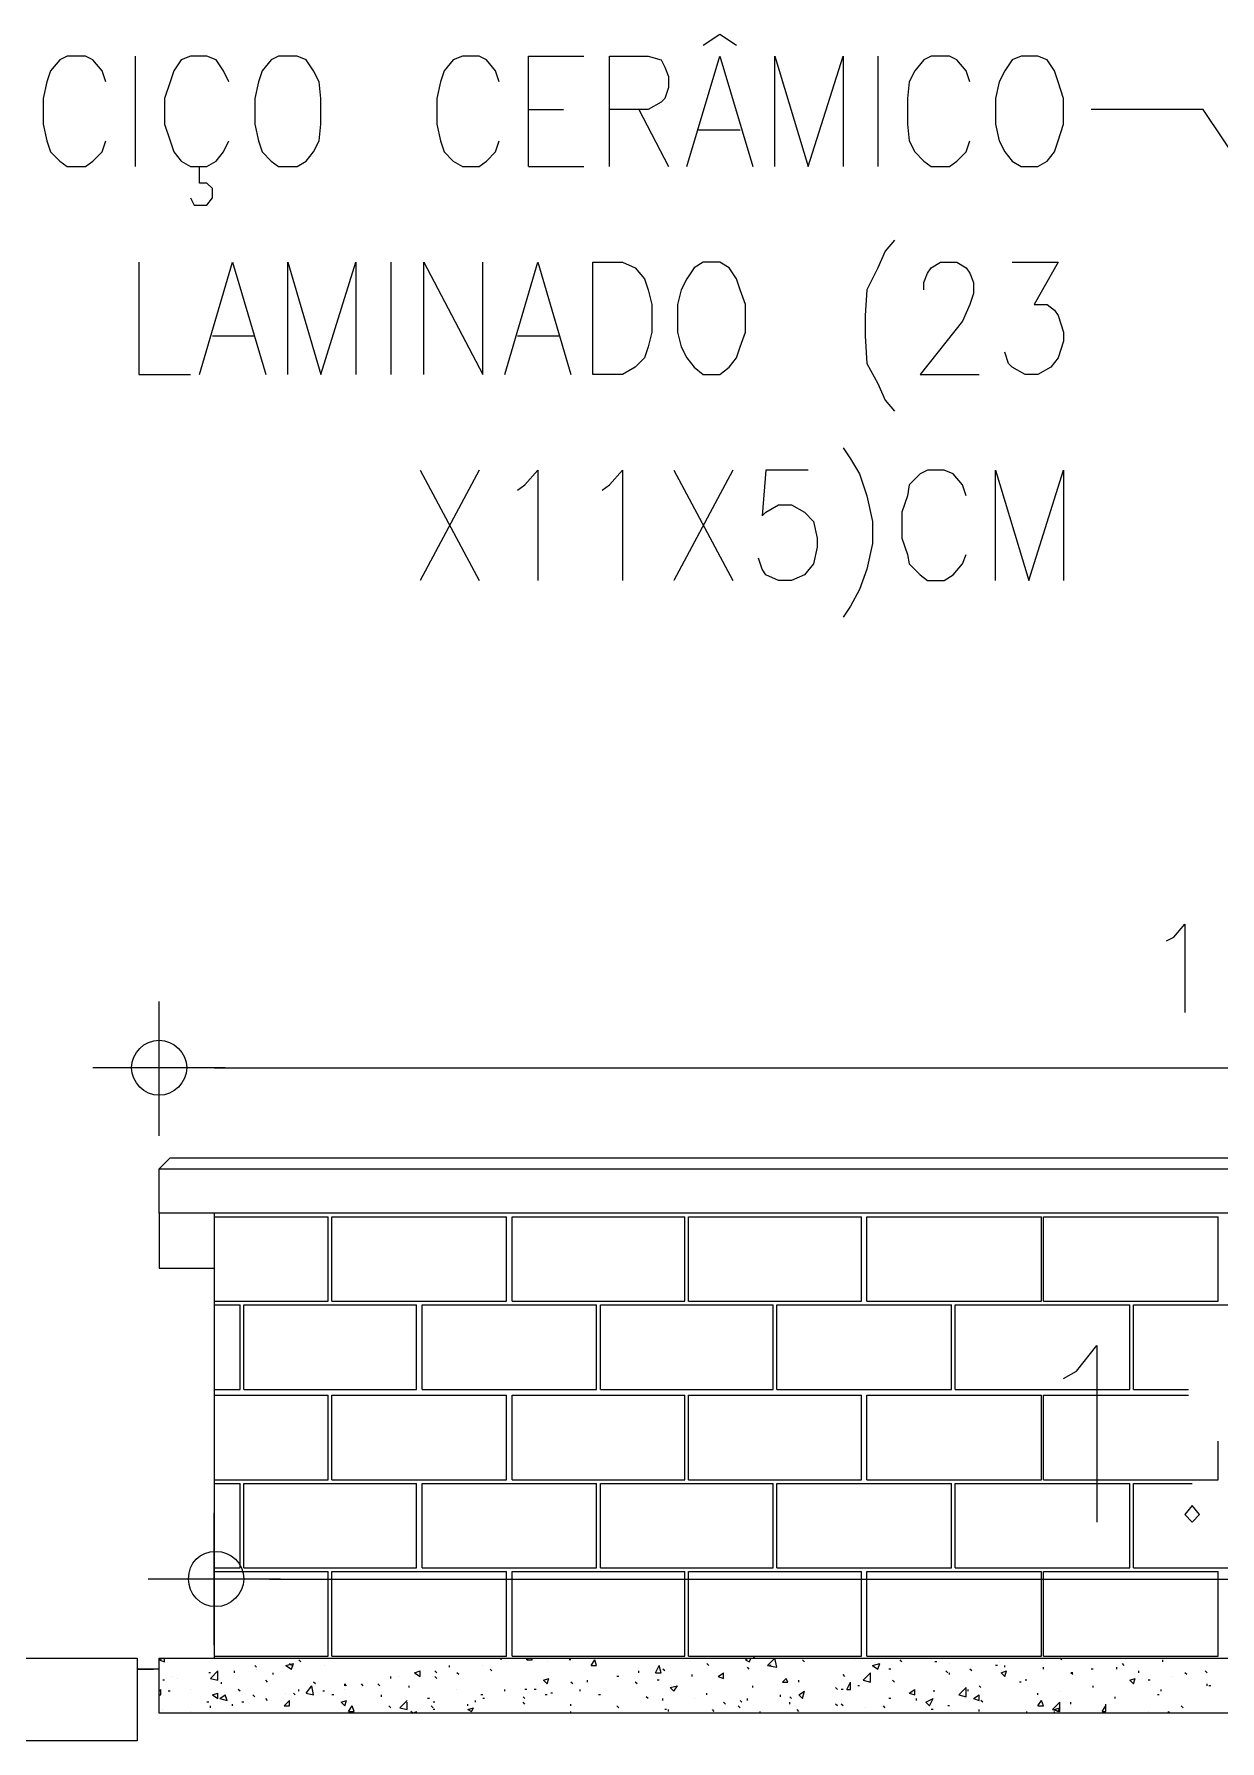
# Model space of a CAD drawing. Header units: millimetres. Extents: x 2928 to 3112, y 1220 to 1280.
# Drawn here: x 3097.695 to 3099.829, y 1272.725 to 1275.794 of the extents above; entities that cross this region are included whole.
import ezdxf

# ---------------------------------------------------------------- set-up
doc = ezdxf.new("R2010")
doc.units = ezdxf.units.MM

msp = doc.modelspace()

# ---------------------------------------------------------------- linework, layer by layer
at = {"color": 7, "linetype": 'Continuous', "lineweight": 9, "true_color": 0x000007}
for points in [[(3098.89922, 1275.77459), (3098.929, 1275.79444), (3098.95877, 1275.77459)], [(3097.82413, 1275.70843), (3097.81752, 1275.72828), (3097.80098, 1275.74813), (3097.78774, 1275.75475), (3097.75466, 1275.75475), (3097.74143, 1275.74813), (3097.72489, 1275.72828), (3097.71828, 1275.70843), (3097.71166, 1275.67866), (3097.71166, 1275.63235), (3097.71828, 1275.60258), (3097.72489, 1275.58273), (3097.74143, 1275.56619), (3097.75466, 1275.55627), (3097.78774, 1275.55627), (3097.80098, 1275.56619), (3097.81752, 1275.58273), (3097.82413, 1275.60258)], [(3097.87706, 1275.75475), (3097.87706, 1275.55627), (3097.87706, 1275.55627)], [(3098.04577, 1275.70843), (3098.03584, 1275.72828), (3098.02261, 1275.74813), (3098.00607, 1275.75475), (3097.9763, 1275.75475), (3097.95976, 1275.74813), (3097.94653, 1275.72828), (3097.93991, 1275.70843), (3097.92999, 1275.67866), (3097.92999, 1275.63235), (3097.93991, 1275.60258), (3097.94653, 1275.58273), (3097.95976, 1275.56619), (3097.9763, 1275.55627), (3098.00607, 1275.55627), (3098.02261, 1275.56619), (3098.03584, 1275.58273), (3098.04577, 1275.60258)], [(3098.53204, 1275.70843), (3098.52542, 1275.72828), (3098.50888, 1275.74813), (3098.49565, 1275.75475), (3098.46588, 1275.75475), (3098.44934, 1275.74813), (3098.4328, 1275.72828), (3098.42618, 1275.70843), (3098.41957, 1275.67866), (3098.41957, 1275.63235), (3098.42618, 1275.60258), (3098.4328, 1275.58273), (3098.44934, 1275.56619), (3098.46588, 1275.55627), (3098.49565, 1275.55627), (3098.50888, 1275.56619), (3098.52542, 1275.58273), (3098.53204, 1275.60258)], [(3098.58497, 1275.55627), (3098.58497, 1275.75475), (3098.68421, 1275.75475)], [(3098.73052, 1275.55627), (3098.73052, 1275.75475), (3098.79998, 1275.75475), (3098.82314, 1275.74813), (3098.82976, 1275.7349), (3098.83637, 1275.71836), (3098.83637, 1275.69851), (3098.82976, 1275.67866), (3098.82314, 1275.67205), (3098.79998, 1275.65881), (3098.73052, 1275.65881)], [(3098.86945, 1275.55627), (3098.929, 1275.75475), (3098.98854, 1275.55627)], [(3099.02824, 1275.55627), (3099.02824, 1275.75475), (3099.08778, 1275.55627), (3099.15063, 1275.75475), (3099.15063, 1275.55627)], [(3099.21348, 1275.75475), (3099.21348, 1275.55627), (3099.21348, 1275.55627)], [(3099.37888, 1275.70843), (3099.37226, 1275.72828), (3099.35572, 1275.74813), (3099.34249, 1275.75475), (3099.30941, 1275.75475), (3099.29618, 1275.74813), (3099.27964, 1275.72828), (3099.26972, 1275.70843), (3099.26641, 1275.67866), (3099.26641, 1275.63235), (3099.26972, 1275.60258), (3099.27964, 1275.58273), (3099.29618, 1275.56619), (3099.30941, 1275.55627), (3099.34249, 1275.55627), (3099.35572, 1275.56619), (3099.37226, 1275.58273), (3099.37888, 1275.60258)], [(3098.58497, 1275.65881), (3098.64782, 1275.65881), (3098.64782, 1275.65881)], [(3098.78344, 1275.65881), (3098.83637, 1275.55627), (3098.83637, 1275.55627)], [(3098.8893, 1275.62243), (3098.96538, 1275.62243), (3098.96538, 1275.62243)], [(3097.9763, 1275.50003), (3097.98291, 1275.4868), (3098.00607, 1275.4868), (3098.01599, 1275.50003), (3098.01599, 1275.51657), (3098.00607, 1275.5265), (3097.99284, 1275.5265), (3097.99284, 1275.55627)], [(3098.58497, 1275.55627), (3098.68421, 1275.55627), (3098.68421, 1275.55627)], [(3099.24325, 1275.42395), (3099.22671, 1275.4041), (3099.21348, 1275.37433), (3099.19363, 1275.33463), (3099.19033, 1275.28832), (3099.19033, 1275.25193), (3099.19363, 1275.20231), (3099.21348, 1275.16593), (3099.22671, 1275.13615), (3099.24325, 1275.11631)], [(3097.88368, 1275.38425), (3097.88368, 1275.18247), (3097.9763, 1275.18247)], [(3097.99284, 1275.18247), (3098.05238, 1275.38425), (3098.11193, 1275.18247)], [(3098.15162, 1275.18247), (3098.15162, 1275.38425), (3098.21117, 1275.18247), (3098.27402, 1275.38425), (3098.27402, 1275.18247)], [(3098.33687, 1275.38425), (3098.33687, 1275.18247), (3098.33687, 1275.18247)], [(3098.39641, 1275.18247), (3098.39641, 1275.38425), (3098.50227, 1275.18247), (3098.50227, 1275.38425)], [(3098.54196, 1275.18247), (3098.60151, 1275.38425), (3098.66105, 1275.18247)], [(3099.29618, 1275.33463), (3099.29618, 1275.34786), (3099.3028, 1275.3644), (3099.30941, 1275.37433), (3099.32595, 1275.38425), (3099.35572, 1275.38425), (3099.37226, 1275.37433), (3099.37888, 1275.3644), (3099.3855, 1275.34786), (3099.3855, 1275.32802), (3099.37888, 1275.30817), (3099.36565, 1275.2784), (3099.28957, 1275.18247), (3099.39542, 1275.18247)], [(3099.45496, 1275.38425), (3099.53766, 1275.38425), (3099.49466, 1275.30817), (3099.51782, 1275.30817), (3099.53105, 1275.29824), (3099.53766, 1275.28832), (3099.54759, 1275.25855), (3099.54759, 1275.24201), (3099.53766, 1275.21224), (3099.52443, 1275.1957), (3099.50128, 1275.18247), (3099.47812, 1275.18247), (3099.45496, 1275.1957), (3099.44835, 1275.20231), (3099.44173, 1275.22216)], [(3098.01599, 1275.25193), (3098.09208, 1275.25193), (3098.09208, 1275.25193)], [(3098.56512, 1275.25193), (3098.6412, 1275.25193), (3098.6412, 1275.25193)], [(3099.15063, 1275.05015), (3099.16386, 1275.0303), (3099.1804, 1275.00383), (3099.19363, 1274.96414), (3099.20356, 1274.91783), (3099.20356, 1274.87813), (3099.19363, 1274.83182), (3099.1804, 1274.79543), (3099.16386, 1274.76566), (3099.15063, 1274.74581)], [(3098.3898, 1275.01045), (3098.49565, 1274.81197), (3098.49565, 1274.81197)], [(3098.49565, 1275.01045), (3098.3898, 1274.81197), (3098.3898, 1274.81197)], [(3098.56512, 1274.97406), (3098.57835, 1274.98399), (3098.60151, 1275.01045), (3098.60151, 1274.81197)], [(3098.71729, 1274.97406), (3098.73052, 1274.98399), (3098.75367, 1275.01045), (3098.75367, 1274.81197)], [(3098.8463, 1275.01045), (3098.95215, 1274.81197), (3098.95215, 1274.81197)], [(3098.95215, 1275.01045), (3098.8463, 1274.81197), (3098.8463, 1274.81197)], [(3099.08778, 1275.01045), (3099.0117, 1275.01045), (3099.00508, 1274.92775), (3099.0117, 1274.93437), (3099.03485, 1274.9476), (3099.05801, 1274.9476), (3099.08116, 1274.93437), (3099.0977, 1274.91783), (3099.10432, 1274.88806), (3099.10432, 1274.87152), (3099.0977, 1274.84174), (3099.08116, 1274.8219), (3099.05801, 1274.81197), (3099.03485, 1274.81197), (3099.0117, 1274.8219), (3099.00508, 1274.83182), (3098.99846, 1274.85167)], [(3099.37226, 1274.96414), (3099.36565, 1274.98399), (3099.34911, 1275.00383), (3099.33257, 1275.01045), (3099.3028, 1275.01045), (3099.28957, 1275.00383), (3099.26972, 1274.98399), (3099.26641, 1274.96414), (3099.25649, 1274.93437), (3099.25649, 1274.88806), (3099.26641, 1274.85828), (3099.26972, 1274.84174), (3099.28957, 1274.8219), (3099.3028, 1274.81197), (3099.33257, 1274.81197), (3099.34911, 1274.8219), (3099.36565, 1274.84174), (3099.37226, 1274.85828)], [(3099.42519, 1274.81197), (3099.42519, 1275.01045), (3099.48474, 1274.81197), (3099.54759, 1275.01045), (3099.54759, 1274.81197)], [(3099.73283, 1274.16361), (3099.74607, 1274.17022), (3099.76591, 1274.19338), (3099.76591, 1274.0346)], [(3097.92006, 1273.81296), (3097.92006, 1274.05445), (3097.92006, 1274.05445)], [(3098.03915, 1273.93536), (3097.80098, 1273.93536), (3097.80098, 1273.93536)], [(3101.82017, 1273.67403), (3098.0193, 1273.67403), (3097.92006, 1273.67403), (3097.92006, 1273.75342), (3097.93991, 1273.77327)], [(3097.93991, 1273.77327), (3101.89956, 1273.77327), (3101.91941, 1273.75342), (3101.91941, 1273.67403), (3101.82017, 1273.67403)], [(3097.92006, 1273.67403), (3097.92006, 1273.57479), (3098.0193, 1273.57479)], [(3099.54759, 1273.37631), (3099.57074, 1273.38954), (3099.60713, 1273.43585), (3099.60713, 1273.11829)], [(3098.0193, 1272.89665), (3098.0193, 1273.13483), (3098.0193, 1273.13483)], [(3098.13839, 1273.01574), (3097.90022, 1273.01574), (3097.90022, 1273.01574)]]:
    msp.add_lwpolyline(points, dxfattribs=at)
for points in [[(3098.13508, 1275.75475), (3098.12185, 1275.74813), (3098.10531, 1275.72828), (3098.09869, 1275.70843), (3098.09208, 1275.67866), (3098.09208, 1275.63235), (3098.09869, 1275.60258), (3098.10531, 1275.58273), (3098.12185, 1275.56619), (3098.13508, 1275.55627), (3098.16816, 1275.55627), (3098.1847, 1275.56619), (3098.19793, 1275.58273), (3098.20786, 1275.60258), (3098.21117, 1275.63235), (3098.21117, 1275.67866), (3098.20786, 1275.70843), (3098.19793, 1275.72828), (3098.1847, 1275.74813), (3098.16816, 1275.75475)], [(3099.4715, 1275.75475), (3099.45496, 1275.74813), (3099.44173, 1275.72828), (3099.43181, 1275.70843), (3099.42519, 1275.67866), (3099.42519, 1275.63235), (3099.43181, 1275.60258), (3099.44173, 1275.58273), (3099.45496, 1275.56619), (3099.4715, 1275.55627), (3099.50128, 1275.55627), (3099.51782, 1275.56619), (3099.53105, 1275.58273), (3099.53766, 1275.60258), (3099.54759, 1275.63235), (3099.54759, 1275.67866), (3099.53766, 1275.70843), (3099.53105, 1275.72828), (3099.51782, 1275.74813), (3099.50128, 1275.75475)], [(3098.70075, 1275.18247), (3098.70075, 1275.38425), (3098.75367, 1275.38425), (3098.77683, 1275.37433), (3098.79337, 1275.35448), (3098.79998, 1275.33463), (3098.8066, 1275.30817), (3098.8066, 1275.25855), (3098.79998, 1275.23209), (3098.79337, 1275.21224), (3098.77683, 1275.1957), (3098.75367, 1275.18247)], [(3098.89922, 1275.38425), (3098.88268, 1275.37433), (3098.86945, 1275.35448), (3098.85953, 1275.33463), (3098.85291, 1275.30817), (3098.85291, 1275.25855), (3098.85953, 1275.23209), (3098.86945, 1275.21224), (3098.88268, 1275.1957), (3098.89922, 1275.18247), (3098.929, 1275.18247), (3098.94554, 1275.1957), (3098.95877, 1275.21224), (3098.96538, 1275.23209), (3098.97531, 1275.25855), (3098.97531, 1275.30817), (3098.96538, 1275.33463), (3098.95877, 1275.35448), (3098.94554, 1275.37433), (3098.929, 1275.38425)], [(3101.82017, 1273.67403), (3098.0193, 1273.67403), (3098.0193, 1272.8735), (3101.82017, 1272.8735)], [(3099.77915, 1273.14806), (3099.76591, 1273.13152), (3099.77915, 1273.11829), (3099.79238, 1273.13152)], [(3097.88037, 1272.72464), (3097.67858, 1272.72464), (3097.67858, 1272.8735), (3097.88037, 1272.8735)], [(3097.92006, 1272.8735), (3101.91941, 1272.8735), (3101.91941, 1272.77426), (3097.92006, 1272.77426)]]:
    msp.add_lwpolyline(points, close=True, dxfattribs=at)
at = {"color": 253, "linetype": 'Continuous', "lineweight": -2, "true_color": 0x9a9a9a}
for points in [[(3101.28758, 1273.43916), (3099.79899, 1275.65881), (3099.59721, 1275.65881)], [(3097.92006, 1273.83943), (3097.92006, 1273.9519), (3097.92006, 1273.9519)], [(3098.0193, 1273.93536), (3101.82017, 1273.93536), (3101.82017, 1273.93536)], [(3097.92006, 1273.75342), (3101.91941, 1273.75342), (3101.91941, 1273.75342)], [(3098.0193, 1272.9992), (3098.0193, 1273.03559), (3098.0193, 1273.03559)], [(3098.11854, 1273.01574), (3101.72093, 1273.01574), (3101.72093, 1273.01574)], [(3097.92006, 1272.85365), (3097.88037, 1272.85365), (3097.88037, 1272.85365)], [(3097.88037, 1272.85365), (3097.91014, 1272.85365), (3097.91014, 1272.85365)]]:
    msp.add_lwpolyline(points, dxfattribs=at)
at = {"color": 9, "linetype": 'Continuous', "lineweight": 5, "true_color": 0xbababa}
for points in [[(3098.0193, 1273.66741), (3098.2244, 1273.66741), (3098.2244, 1273.66741)], [(3098.2244, 1273.51525), (3098.2244, 1273.66741), (3098.2244, 1273.66741)], [(3098.23101, 1273.66741), (3098.54527, 1273.66741), (3098.54527, 1273.66741)], [(3098.23101, 1273.51525), (3098.23101, 1273.66741), (3098.23101, 1273.66741)], [(3098.54527, 1273.51525), (3098.54527, 1273.66741), (3098.54527, 1273.66741)], [(3098.55519, 1273.66741), (3098.86614, 1273.66741), (3098.86614, 1273.66741)], [(3098.55519, 1273.51525), (3098.55519, 1273.66741), (3098.55519, 1273.66741)], [(3098.86614, 1273.51525), (3098.86614, 1273.66741), (3098.86614, 1273.66741)], [(3098.87276, 1273.66741), (3099.18371, 1273.66741), (3099.18371, 1273.66741)], [(3098.87276, 1273.51525), (3098.87276, 1273.66741), (3098.87276, 1273.66741)], [(3099.18371, 1273.51525), (3099.18371, 1273.66741), (3099.18371, 1273.66741)], [(3099.19363, 1273.66741), (3099.50789, 1273.66741), (3099.50789, 1273.66741)], [(3099.19363, 1273.51525), (3099.19363, 1273.66741), (3099.19363, 1273.66741)], [(3099.50789, 1273.51525), (3099.50789, 1273.66741), (3099.50789, 1273.66741)], [(3099.5112, 1273.66741), (3099.82546, 1273.66741), (3099.82546, 1273.66741)], [(3099.5112, 1273.51525), (3099.5112, 1273.66741), (3099.5112, 1273.66741)], [(3099.82546, 1273.51525), (3099.82546, 1273.66741), (3099.82546, 1273.66741)], [(3098.0193, 1273.51525), (3098.2244, 1273.51525), (3098.2244, 1273.51525)], [(3098.0193, 1273.50863), (3098.06561, 1273.50863), (3098.06561, 1273.50863)], [(3098.06561, 1273.35646), (3098.06561, 1273.50863), (3098.06561, 1273.50863)], [(3098.07223, 1273.50863), (3098.38318, 1273.50863), (3098.38318, 1273.50863)], [(3098.07223, 1273.35646), (3098.07223, 1273.50863), (3098.07223, 1273.50863)], [(3098.23101, 1273.51525), (3098.54527, 1273.51525), (3098.54527, 1273.51525)], [(3098.38318, 1273.35646), (3098.38318, 1273.50863), (3098.38318, 1273.50863)], [(3098.3931, 1273.50863), (3098.70736, 1273.50863), (3098.70736, 1273.50863)], [(3098.3931, 1273.35646), (3098.3931, 1273.50863), (3098.3931, 1273.50863)], [(3098.55519, 1273.51525), (3098.86614, 1273.51525), (3098.86614, 1273.51525)], [(3098.70736, 1273.35646), (3098.70736, 1273.50863), (3098.70736, 1273.50863)], [(3098.71398, 1273.50863), (3099.02493, 1273.50863), (3099.02493, 1273.50863)], [(3098.71398, 1273.35646), (3098.71398, 1273.50863), (3098.71398, 1273.50863)], [(3098.87276, 1273.51525), (3099.18371, 1273.51525), (3099.18371, 1273.51525)], [(3099.02493, 1273.35646), (3099.02493, 1273.50863), (3099.02493, 1273.50863)], [(3099.03154, 1273.50863), (3099.3458, 1273.50863), (3099.3458, 1273.50863)], [(3099.03154, 1273.35646), (3099.03154, 1273.50863), (3099.03154, 1273.50863)], [(3099.19363, 1273.51525), (3099.50789, 1273.51525), (3099.50789, 1273.51525)], [(3099.3458, 1273.35646), (3099.3458, 1273.50863), (3099.3458, 1273.50863)], [(3099.35242, 1273.50863), (3099.66667, 1273.50863), (3099.66667, 1273.50863)], [(3099.35242, 1273.35646), (3099.35242, 1273.50863), (3099.35242, 1273.50863)], [(3099.5112, 1273.51525), (3099.82546, 1273.51525), (3099.82546, 1273.51525)], [(3099.66667, 1273.35646), (3099.66667, 1273.50863), (3099.66667, 1273.50863)], [(3099.67329, 1273.50863), (3099.98424, 1273.50863), (3099.98424, 1273.50863)], [(3099.67329, 1273.35646), (3099.67329, 1273.50863), (3099.67329, 1273.50863)], [(3098.0193, 1273.35646), (3098.06561, 1273.35646), (3098.06561, 1273.35646)], [(3098.07223, 1273.35646), (3098.38318, 1273.35646), (3098.38318, 1273.35646)], [(3098.3931, 1273.35646), (3098.70736, 1273.35646), (3098.70736, 1273.35646)], [(3098.71398, 1273.35646), (3099.02493, 1273.35646), (3099.02493, 1273.35646)], [(3099.03154, 1273.35646), (3099.3458, 1273.35646), (3099.3458, 1273.35646)], [(3099.35242, 1273.35646), (3099.66667, 1273.35646), (3099.66667, 1273.35646)], [(3099.67329, 1273.35646), (3099.77253, 1273.35646), (3099.77253, 1273.35646)], [(3098.0193, 1273.34654), (3098.2244, 1273.34654), (3098.2244, 1273.34654)], [(3098.2244, 1273.19437), (3098.2244, 1273.34654), (3098.2244, 1273.34654)], [(3098.23101, 1273.34654), (3098.54527, 1273.34654), (3098.54527, 1273.34654)], [(3098.23101, 1273.19437), (3098.23101, 1273.34654), (3098.23101, 1273.34654)], [(3098.54527, 1273.19437), (3098.54527, 1273.34654), (3098.54527, 1273.34654)], [(3098.55519, 1273.34654), (3098.86614, 1273.34654), (3098.86614, 1273.34654)], [(3098.55519, 1273.19437), (3098.55519, 1273.34654), (3098.55519, 1273.34654)], [(3098.86614, 1273.19437), (3098.86614, 1273.34654), (3098.86614, 1273.34654)], [(3098.87276, 1273.34654), (3099.18371, 1273.34654), (3099.18371, 1273.34654)], [(3098.87276, 1273.19437), (3098.87276, 1273.34654), (3098.87276, 1273.34654)], [(3099.18371, 1273.19437), (3099.18371, 1273.34654), (3099.18371, 1273.34654)], [(3099.19363, 1273.34654), (3099.50789, 1273.34654), (3099.50789, 1273.34654)], [(3099.19363, 1273.19437), (3099.19363, 1273.34654), (3099.19363, 1273.34654)], [(3099.50789, 1273.19437), (3099.50789, 1273.34654), (3099.50789, 1273.34654)], [(3099.5112, 1273.34654), (3099.77253, 1273.34654), (3099.77253, 1273.34654)], [(3099.5112, 1273.19437), (3099.5112, 1273.34654), (3099.5112, 1273.34654)], [(3099.82546, 1273.19437), (3099.82546, 1273.26384), (3099.82546, 1273.26384)], [(3098.0193, 1273.19437), (3098.2244, 1273.19437), (3098.2244, 1273.19437)], [(3098.0193, 1273.18776), (3098.06561, 1273.18776), (3098.06561, 1273.18776)], [(3098.06561, 1273.03559), (3098.06561, 1273.18776), (3098.06561, 1273.18776)], [(3098.07223, 1273.18776), (3098.38318, 1273.18776), (3098.38318, 1273.18776)], [(3098.07223, 1273.03559), (3098.07223, 1273.18776), (3098.07223, 1273.18776)], [(3098.23101, 1273.19437), (3098.54527, 1273.19437), (3098.54527, 1273.19437)], [(3098.38318, 1273.03559), (3098.38318, 1273.18776), (3098.38318, 1273.18776)], [(3098.3931, 1273.18776), (3098.70736, 1273.18776), (3098.70736, 1273.18776)], [(3098.3931, 1273.03559), (3098.3931, 1273.18776), (3098.3931, 1273.18776)], [(3098.55519, 1273.19437), (3098.86614, 1273.19437), (3098.86614, 1273.19437)], [(3098.70736, 1273.03559), (3098.70736, 1273.18776), (3098.70736, 1273.18776)], [(3098.71398, 1273.18776), (3099.02493, 1273.18776), (3099.02493, 1273.18776)], [(3098.71398, 1273.03559), (3098.71398, 1273.18776), (3098.71398, 1273.18776)], [(3098.87276, 1273.19437), (3099.18371, 1273.19437), (3099.18371, 1273.19437)], [(3099.02493, 1273.03559), (3099.02493, 1273.18776), (3099.02493, 1273.18776)], [(3099.03154, 1273.18776), (3099.3458, 1273.18776), (3099.3458, 1273.18776)], [(3099.03154, 1273.03559), (3099.03154, 1273.18776), (3099.03154, 1273.18776)], [(3099.19363, 1273.19437), (3099.50789, 1273.19437), (3099.50789, 1273.19437)], [(3099.3458, 1273.03559), (3099.3458, 1273.18776), (3099.3458, 1273.18776)], [(3099.35242, 1273.18776), (3099.66667, 1273.18776), (3099.66667, 1273.18776)], [(3099.35242, 1273.03559), (3099.35242, 1273.18776), (3099.35242, 1273.18776)], [(3099.5112, 1273.19437), (3099.82546, 1273.19437), (3099.82546, 1273.19437)], [(3099.66667, 1273.03559), (3099.66667, 1273.18776), (3099.66667, 1273.18776)], [(3099.67329, 1273.18776), (3099.77915, 1273.18776), (3099.77915, 1273.18776)], [(3099.67329, 1273.03559), (3099.67329, 1273.18776), (3099.67329, 1273.18776)], [(3098.0193, 1273.03559), (3098.06561, 1273.03559), (3098.06561, 1273.03559)], [(3098.0193, 1273.02897), (3098.2244, 1273.02897), (3098.2244, 1273.02897)], [(3098.07223, 1273.03559), (3098.38318, 1273.03559), (3098.38318, 1273.03559)], [(3098.2244, 1272.87681), (3098.2244, 1273.02897), (3098.2244, 1273.02897)], [(3098.23101, 1273.02897), (3098.54527, 1273.02897), (3098.54527, 1273.02897)], [(3098.23101, 1272.87681), (3098.23101, 1273.02897), (3098.23101, 1273.02897)], [(3098.3931, 1273.03559), (3098.70736, 1273.03559), (3098.70736, 1273.03559)], [(3098.54527, 1272.87681), (3098.54527, 1273.02897), (3098.54527, 1273.02897)], [(3098.55519, 1273.02897), (3098.86614, 1273.02897), (3098.86614, 1273.02897)], [(3098.55519, 1272.87681), (3098.55519, 1273.02897), (3098.55519, 1273.02897)], [(3098.71398, 1273.03559), (3099.02493, 1273.03559), (3099.02493, 1273.03559)], [(3098.86614, 1272.87681), (3098.86614, 1273.02897), (3098.86614, 1273.02897)], [(3098.87276, 1273.02897), (3099.18371, 1273.02897), (3099.18371, 1273.02897)], [(3098.87276, 1272.87681), (3098.87276, 1273.02897), (3098.87276, 1273.02897)], [(3099.03154, 1273.03559), (3099.3458, 1273.03559), (3099.3458, 1273.03559)], [(3099.18371, 1272.87681), (3099.18371, 1273.02897), (3099.18371, 1273.02897)], [(3099.19363, 1273.02897), (3099.50789, 1273.02897), (3099.50789, 1273.02897)], [(3099.19363, 1272.87681), (3099.19363, 1273.02897), (3099.19363, 1273.02897)], [(3099.35242, 1273.03559), (3099.66667, 1273.03559), (3099.66667, 1273.03559)], [(3099.50789, 1272.87681), (3099.50789, 1273.02897), (3099.50789, 1273.02897)], [(3099.5112, 1273.02897), (3099.82546, 1273.02897), (3099.82546, 1273.02897)], [(3099.5112, 1272.87681), (3099.5112, 1273.02897), (3099.5112, 1273.02897)], [(3099.67329, 1273.03559), (3099.98424, 1273.03559), (3099.98424, 1273.03559)], [(3099.82546, 1272.87681), (3099.82546, 1273.02897), (3099.82546, 1273.02897)], [(3097.92006, 1272.87019), (3097.92668, 1272.8735), (3097.92668, 1272.8735)], [(3097.92006, 1272.87019), (3097.92999, 1272.86688), (3097.92999, 1272.86688)], [(3097.92999, 1272.86688), (3097.92999, 1272.8735), (3097.92999, 1272.8735)], [(3098.0193, 1272.87681), (3098.2244, 1272.87681), (3098.2244, 1272.87681)], [(3098.14831, 1272.86027), (3098.16155, 1272.86357), (3098.16155, 1272.86357)], [(3098.15824, 1272.86027), (3098.15493, 1272.86357), (3098.15493, 1272.86357)], [(3098.15824, 1272.85365), (3098.16155, 1272.86357), (3098.16155, 1272.86357)], [(3098.17478, 1272.86688), (3098.17147, 1272.87019), (3098.17147, 1272.87019)], [(3098.23101, 1272.87681), (3098.54527, 1272.87681), (3098.54527, 1272.87681)], [(3098.53535, 1272.87019), (3098.53535, 1272.8735), (3098.53535, 1272.8735)], [(3098.55519, 1272.87681), (3098.86614, 1272.87681), (3098.86614, 1272.87681)], [(3098.58166, 1272.87019), (3098.58497, 1272.8735), (3098.58497, 1272.8735)], [(3098.58166, 1272.87019), (3098.58166, 1272.8735), (3098.58166, 1272.8735)], [(3098.58166, 1272.87019), (3098.59158, 1272.87019), (3098.59158, 1272.87019)], [(3098.59158, 1272.87019), (3098.59158, 1272.8735), (3098.59158, 1272.8735)], [(3098.66105, 1272.87019), (3098.65774, 1272.87019), (3098.65774, 1272.87019)], [(3098.69744, 1272.86027), (3098.70405, 1272.87019), (3098.70405, 1272.87019)], [(3098.70736, 1272.86027), (3098.70405, 1272.87019), (3098.70405, 1272.87019)], [(3098.87276, 1272.87681), (3099.18371, 1272.87681), (3099.18371, 1272.87681)], [(3098.90915, 1272.86027), (3098.90584, 1272.86357), (3098.90584, 1272.86357)], [(3098.97531, 1272.87019), (3098.97862, 1272.8735), (3098.97862, 1272.8735)], [(3098.97531, 1272.87019), (3098.98192, 1272.86688), (3098.98192, 1272.86688)], [(3098.98192, 1272.86688), (3098.98523, 1272.8735), (3098.98523, 1272.8735)], [(3098.99185, 1272.8735), (3098.98854, 1272.87681), (3098.98854, 1272.87681)], [(3099.015, 1272.86027), (3099.02824, 1272.8735), (3099.02824, 1272.8735)], [(3099.03154, 1272.85696), (3099.02824, 1272.8735), (3099.02824, 1272.8735)], [(3099.08116, 1272.86688), (3099.07785, 1272.87019), (3099.07785, 1272.87019)], [(3099.19363, 1272.87681), (3099.50789, 1272.87681), (3099.50789, 1272.87681)], [(3099.20356, 1272.86027), (3099.21679, 1272.86357), (3099.21679, 1272.86357)], [(3099.21348, 1272.85365), (3099.21679, 1272.86357), (3099.21679, 1272.86357)], [(3099.25649, 1272.86688), (3099.25318, 1272.87019), (3099.25318, 1272.87019)], [(3099.31934, 1272.86688), (3099.31603, 1272.86688), (3099.31603, 1272.86688)], [(3099.5112, 1272.87681), (3099.82546, 1272.87681), (3099.82546, 1272.87681)], [(3099.54428, 1272.87019), (3099.54097, 1272.8735), (3099.54097, 1272.8735)], [(3099.65675, 1272.86027), (3099.65344, 1272.86357), (3099.65344, 1272.86357)], [(3099.72622, 1272.86688), (3099.72622, 1272.87019), (3099.72622, 1272.87019)], [(3097.92999, 1272.8338), (3097.92668, 1272.8338), (3097.92668, 1272.8338)], [(3098.01269, 1272.84703), (3098.00938, 1272.84703), (3098.00938, 1272.84703)], [(3098.01269, 1272.83711), (3098.02592, 1272.85034), (3098.02592, 1272.85034)], [(3098.01269, 1272.83711), (3098.02592, 1272.8338), (3098.02592, 1272.8338)], [(3098.02592, 1272.8338), (3098.02592, 1272.85034), (3098.02592, 1272.85034)], [(3098.05569, 1272.84703), (3098.05569, 1272.85034), (3098.05569, 1272.85034)], [(3098.09539, 1272.85696), (3098.09208, 1272.86027), (3098.09208, 1272.86027)], [(3098.11523, 1272.83049), (3098.11193, 1272.8338), (3098.11193, 1272.8338)], [(3098.12516, 1272.84373), (3098.12516, 1272.84703), (3098.12516, 1272.84703)], [(3098.14831, 1272.86027), (3098.15824, 1272.85365), (3098.15824, 1272.85365)], [(3098.33687, 1272.83711), (3098.33687, 1272.84042), (3098.33687, 1272.84042)], [(3098.37987, 1272.84703), (3098.3898, 1272.85034), (3098.3898, 1272.85034)], [(3098.37987, 1272.84703), (3098.3898, 1272.84042), (3098.3898, 1272.84042)], [(3098.3898, 1272.84042), (3098.3898, 1272.85034), (3098.3898, 1272.85034)], [(3098.41957, 1272.84703), (3098.41626, 1272.85034), (3098.41626, 1272.85034)], [(3098.41957, 1272.83711), (3098.41626, 1272.84042), (3098.41626, 1272.84042)], [(3098.44272, 1272.85696), (3098.44272, 1272.86027), (3098.44272, 1272.86027)], [(3098.45926, 1272.84373), (3098.45596, 1272.84703), (3098.45596, 1272.84703)], [(3098.51881, 1272.85034), (3098.5155, 1272.85365), (3098.5155, 1272.85365)], [(3098.61143, 1272.8338), (3098.62135, 1272.83711), (3098.62135, 1272.83711)], [(3098.61143, 1272.8338), (3098.61805, 1272.82719), (3098.61805, 1272.82719)], [(3098.61805, 1272.82719), (3098.62135, 1272.83711), (3098.62135, 1272.83711)], [(3098.69082, 1272.83049), (3098.69082, 1272.8338), (3098.69082, 1272.8338)], [(3098.69744, 1272.86027), (3098.70736, 1272.86027), (3098.70736, 1272.86027)], [(3098.74706, 1272.84042), (3098.74375, 1272.84042), (3098.74375, 1272.84042)], [(3098.78344, 1272.84703), (3098.78344, 1272.85034), (3098.78344, 1272.85034)], [(3098.81322, 1272.84703), (3098.81983, 1272.86027), (3098.81983, 1272.86027)], [(3098.81322, 1272.84703), (3098.82314, 1272.84703), (3098.82314, 1272.84703)], [(3098.81983, 1272.8338), (3098.81652, 1272.8338), (3098.81652, 1272.8338)], [(3098.82314, 1272.84703), (3098.81983, 1272.86027), (3098.81983, 1272.86027)], [(3098.82976, 1272.85034), (3098.82645, 1272.85365), (3098.82645, 1272.85365)], [(3098.87938, 1272.84042), (3098.87938, 1272.84373), (3098.87938, 1272.84373)], [(3098.92569, 1272.84042), (3098.93561, 1272.84703), (3098.93561, 1272.84703)], [(3098.92569, 1272.84042), (3098.93561, 1272.83711), (3098.93561, 1272.83711)], [(3098.93561, 1272.83711), (3098.93561, 1272.84703), (3098.93561, 1272.84703)], [(3098.98192, 1272.85365), (3098.97862, 1272.85696), (3098.97862, 1272.85696)], [(3099.015, 1272.86027), (3099.03154, 1272.85696), (3099.03154, 1272.85696)], [(3099.02162, 1272.86027), (3099.01831, 1272.86027), (3099.01831, 1272.86027)], [(3099.04147, 1272.83049), (3099.04808, 1272.83711), (3099.04808, 1272.83711)], [(3099.05139, 1272.83049), (3099.04808, 1272.83711), (3099.04808, 1272.83711)], [(3099.07124, 1272.83049), (3099.07124, 1272.8338), (3099.07124, 1272.8338)], [(3099.15394, 1272.84042), (3099.15063, 1272.84373), (3099.15063, 1272.84373)], [(3099.18702, 1272.8338), (3099.20025, 1272.84703), (3099.20025, 1272.84703)], [(3099.18702, 1272.8338), (3099.20025, 1272.83049), (3099.20025, 1272.83049)], [(3099.20025, 1272.83049), (3099.20025, 1272.84703), (3099.20025, 1272.84703)], [(3099.20356, 1272.86027), (3099.21348, 1272.85365), (3099.21348, 1272.85365)], [(3099.23664, 1272.85365), (3099.23333, 1272.85365), (3099.23333, 1272.85365)], [(3099.24325, 1272.83049), (3099.23995, 1272.8338), (3099.23995, 1272.8338)], [(3099.33919, 1272.84703), (3099.33588, 1272.85034), (3099.33588, 1272.85034)], [(3099.34249, 1272.84373), (3099.34249, 1272.84703), (3099.34249, 1272.84703)], [(3099.38219, 1272.85034), (3099.37888, 1272.85365), (3099.37888, 1272.85365)], [(3099.4285, 1272.86027), (3099.42519, 1272.86027), (3099.42519, 1272.86027)], [(3099.43512, 1272.84703), (3099.44504, 1272.85034), (3099.44504, 1272.85034)], [(3099.43512, 1272.84703), (3099.44173, 1272.84042), (3099.44173, 1272.84042)], [(3099.44173, 1272.85696), (3099.44173, 1272.86027), (3099.44173, 1272.86027)], [(3099.44173, 1272.84042), (3099.44504, 1272.85034), (3099.44504, 1272.85034)], [(3099.48143, 1272.8338), (3099.47812, 1272.8338), (3099.47812, 1272.8338)], [(3099.5112, 1272.85365), (3099.5112, 1272.85696), (3099.5112, 1272.85696)], [(3099.56413, 1272.84373), (3099.56082, 1272.84703), (3099.56082, 1272.84703)], [(3099.56413, 1272.84703), (3099.56082, 1272.84703), (3099.56082, 1272.84703)], [(3099.60052, 1272.85365), (3099.59721, 1272.85365), (3099.59721, 1272.85365)], [(3099.64352, 1272.85365), (3099.64352, 1272.85696), (3099.64352, 1272.85696)], [(3099.66667, 1272.8338), (3099.6766, 1272.83711), (3099.6766, 1272.83711)], [(3099.66667, 1272.8338), (3099.67329, 1272.82719), (3099.67329, 1272.82719)], [(3099.67329, 1272.82719), (3099.6766, 1272.83711), (3099.6766, 1272.83711)], [(3099.68321, 1272.84703), (3099.68321, 1272.85034), (3099.68321, 1272.85034)], [(3099.70306, 1272.8338), (3099.69975, 1272.8338), (3099.69975, 1272.8338)], [(3099.76922, 1272.84373), (3099.76591, 1272.84703), (3099.76591, 1272.84703)], [(3099.80561, 1272.84703), (3099.8023, 1272.85034), (3099.8023, 1272.85034)], [(3097.92006, 1272.81395), (3097.92337, 1272.81726), (3097.92337, 1272.81726)], [(3097.92006, 1272.80734), (3097.92337, 1272.80734), (3097.92337, 1272.80734)], [(3097.92337, 1272.80734), (3097.92337, 1272.81726), (3097.92337, 1272.81726)], [(3097.93991, 1272.81395), (3097.9366, 1272.81395), (3097.9366, 1272.81395)], [(3098.01599, 1272.80734), (3098.02592, 1272.81065), (3098.02592, 1272.81065)], [(3098.01599, 1272.80734), (3098.02592, 1272.80072), (3098.02592, 1272.80072)], [(3098.02592, 1272.80072), (3098.02592, 1272.81065), (3098.02592, 1272.81065)], [(3098.02923, 1272.80072), (3098.03915, 1272.80734), (3098.03915, 1272.80734)], [(3098.03253, 1272.82719), (3098.03253, 1272.83049), (3098.03253, 1272.83049)], [(3098.04246, 1272.79741), (3098.03915, 1272.80734), (3098.03915, 1272.80734)], [(3098.06561, 1272.81395), (3098.06231, 1272.81726), (3098.06231, 1272.81726)], [(3098.09208, 1272.80403), (3098.08877, 1272.80734), (3098.08877, 1272.80734)], [(3098.16485, 1272.80734), (3098.16155, 1272.81065), (3098.16155, 1272.81065)], [(3098.17147, 1272.81395), (3098.17147, 1272.81726), (3098.17147, 1272.81726)], [(3098.1847, 1272.81065), (3098.19463, 1272.82388), (3098.19463, 1272.82388)], [(3098.1847, 1272.81065), (3098.19793, 1272.80734), (3098.19793, 1272.80734)], [(3098.19793, 1272.80734), (3098.19463, 1272.82388), (3098.19463, 1272.82388)], [(3098.20124, 1272.82719), (3098.19793, 1272.83049), (3098.19793, 1272.83049)], [(3098.21778, 1272.81395), (3098.21447, 1272.81395), (3098.21447, 1272.81395)], [(3098.23432, 1272.80734), (3098.23101, 1272.80734), (3098.23101, 1272.80734)], [(3098.25417, 1272.82388), (3098.25417, 1272.82719), (3098.25417, 1272.82719)], [(3098.25748, 1272.82388), (3098.25417, 1272.82719), (3098.25417, 1272.82719)], [(3098.28725, 1272.82388), (3098.28394, 1272.82719), (3098.28394, 1272.82719)], [(3098.31702, 1272.82388), (3098.31371, 1272.82719), (3098.31371, 1272.82719)], [(3098.32033, 1272.80403), (3098.32033, 1272.80734), (3098.32033, 1272.80734)], [(3098.36995, 1272.82057), (3098.36995, 1272.82388), (3098.36995, 1272.82388)], [(3098.50227, 1272.80734), (3098.49896, 1272.80734), (3098.49896, 1272.80734)], [(3098.54196, 1272.81395), (3098.54196, 1272.81726), (3098.54196, 1272.81726)], [(3098.57835, 1272.80072), (3098.57504, 1272.80403), (3098.57504, 1272.80403)], [(3098.58166, 1272.81726), (3098.57835, 1272.81726), (3098.57835, 1272.81726)], [(3098.5982, 1272.81726), (3098.59489, 1272.81726), (3098.59489, 1272.81726)], [(3098.61805, 1272.80734), (3098.61474, 1272.80734), (3098.61474, 1272.80734)], [(3098.62797, 1272.81065), (3098.62466, 1272.81065), (3098.62466, 1272.81065)], [(3098.66436, 1272.82719), (3098.66105, 1272.83049), (3098.66105, 1272.83049)], [(3098.67759, 1272.81395), (3098.67759, 1272.81726), (3098.67759, 1272.81726)], [(3098.71398, 1272.80734), (3098.71067, 1272.80734), (3098.71067, 1272.80734)], [(3098.78014, 1272.82719), (3098.77683, 1272.83049), (3098.77683, 1272.83049)], [(3098.79998, 1272.80072), (3098.79668, 1272.80403), (3098.79668, 1272.80403)], [(3098.83968, 1272.82057), (3098.85291, 1272.82388), (3098.85291, 1272.82388)], [(3098.83968, 1272.82057), (3098.8463, 1272.81395), (3098.8463, 1272.81395)], [(3098.8463, 1272.81395), (3098.85291, 1272.82388), (3098.85291, 1272.82388)], [(3098.90584, 1272.80734), (3098.90584, 1272.81065), (3098.90584, 1272.81065)], [(3098.98854, 1272.82057), (3098.98854, 1272.82388), (3098.98854, 1272.82388)], [(3099.03816, 1272.80403), (3099.03816, 1272.80734), (3099.03816, 1272.80734)], [(3099.04147, 1272.83049), (3099.05139, 1272.83049), (3099.05139, 1272.83049)], [(3099.05801, 1272.80072), (3099.0547, 1272.80403), (3099.0547, 1272.80403)], [(3099.07124, 1272.80734), (3099.08116, 1272.81395), (3099.08116, 1272.81395)], [(3099.07124, 1272.80734), (3099.07785, 1272.80072), (3099.07785, 1272.80072)], [(3099.07785, 1272.80072), (3099.08116, 1272.81395), (3099.08116, 1272.81395)], [(3099.14071, 1272.81726), (3099.1374, 1272.82057), (3099.1374, 1272.82057)], [(3099.15063, 1272.81726), (3099.14732, 1272.81726), (3099.14732, 1272.81726)], [(3099.15725, 1272.81726), (3099.16386, 1272.83049), (3099.16386, 1272.83049)], [(3099.15725, 1272.81726), (3099.16386, 1272.81726), (3099.16386, 1272.81726)], [(3099.16386, 1272.81726), (3099.16386, 1272.83049), (3099.16386, 1272.83049)], [(3099.1804, 1272.82388), (3099.17709, 1272.82388), (3099.17709, 1272.82388)], [(3099.26972, 1272.81065), (3099.27964, 1272.81726), (3099.27964, 1272.81726)], [(3099.26972, 1272.81065), (3099.27964, 1272.80734), (3099.27964, 1272.80734)], [(3099.27964, 1272.80734), (3099.27964, 1272.81726), (3099.27964, 1272.81726)], [(3099.31603, 1272.81395), (3099.31272, 1272.81395), (3099.31272, 1272.81395)], [(3099.35903, 1272.80734), (3099.37226, 1272.82057), (3099.37226, 1272.82057)], [(3099.35903, 1272.80734), (3099.37226, 1272.80403), (3099.37226, 1272.80403)], [(3099.37226, 1272.80403), (3099.37226, 1272.82057), (3099.37226, 1272.82057)], [(3099.37557, 1272.81395), (3099.37557, 1272.81726), (3099.37557, 1272.81726)], [(3099.3855, 1272.80072), (3099.39542, 1272.80734), (3099.39542, 1272.80734)], [(3099.39873, 1272.82057), (3099.39542, 1272.82388), (3099.39542, 1272.82388)], [(3099.39542, 1272.79741), (3099.39542, 1272.80734), (3099.39542, 1272.80734)], [(3099.4715, 1272.83049), (3099.4682, 1272.83049), (3099.4682, 1272.83049)], [(3099.50128, 1272.80734), (3099.50128, 1272.81065), (3099.50128, 1272.81065)], [(3099.60052, 1272.82057), (3099.60052, 1272.82388), (3099.60052, 1272.82388)], [(3099.64021, 1272.80072), (3099.64021, 1272.80403), (3099.64021, 1272.80403)], [(3099.7196, 1272.80734), (3099.71629, 1272.80734), (3099.71629, 1272.80734)], [(3099.72291, 1272.81395), (3099.72291, 1272.81726), (3099.72291, 1272.81726)], [(3099.80561, 1272.82388), (3099.80561, 1272.82719), (3099.80561, 1272.82719)], [(3099.81223, 1272.82388), (3099.80892, 1272.82388), (3099.80892, 1272.82388)], [(3098.00938, 1272.79411), (3098.00607, 1272.79411), (3098.00607, 1272.79411)], [(3098.01269, 1272.78418), (3098.01269, 1272.78749), (3098.01269, 1272.78749)], [(3098.02923, 1272.80072), (3098.04246, 1272.79741), (3098.04246, 1272.79741)], [(3098.05238, 1272.78749), (3098.05238, 1272.7908), (3098.05238, 1272.7908)], [(3098.07223, 1272.79411), (3098.06892, 1272.79411), (3098.06892, 1272.79411)], [(3098.11523, 1272.79741), (3098.11193, 1272.80072), (3098.11193, 1272.80072)], [(3098.14501, 1272.78749), (3098.15493, 1272.79741), (3098.15493, 1272.79741)], [(3098.14501, 1272.78749), (3098.15493, 1272.78749), (3098.15493, 1272.78749)], [(3098.15493, 1272.78749), (3098.15493, 1272.79741), (3098.15493, 1272.79741)], [(3098.24755, 1272.79411), (3098.25748, 1272.79741), (3098.25748, 1272.79741)], [(3098.24755, 1272.79411), (3098.25417, 1272.78749), (3098.25417, 1272.78749)], [(3098.25417, 1272.78749), (3098.25748, 1272.79741), (3098.25748, 1272.79741)], [(3098.26078, 1272.77757), (3098.2674, 1272.78749), (3098.2674, 1272.78749)], [(3098.26078, 1272.77757), (3098.27071, 1272.77757), (3098.27071, 1272.77757)], [(3098.27071, 1272.77757), (3098.2674, 1272.78749), (3098.2674, 1272.78749)], [(3098.33687, 1272.78418), (3098.33356, 1272.78749), (3098.33356, 1272.78749)], [(3098.35341, 1272.78418), (3098.36664, 1272.79741), (3098.36664, 1272.79741)], [(3098.35341, 1272.78418), (3098.36664, 1272.78087), (3098.36664, 1272.78087)], [(3098.36664, 1272.78087), (3098.36664, 1272.79411), (3098.36664, 1272.79411)], [(3098.37656, 1272.77426), (3098.37326, 1272.77757), (3098.37326, 1272.77757)], [(3098.37656, 1272.77426), (3098.38318, 1272.77757), (3098.38318, 1272.77757)], [(3098.38318, 1272.77426), (3098.38318, 1272.77757), (3098.38318, 1272.77757)], [(3098.40634, 1272.80072), (3098.40303, 1272.80072), (3098.40303, 1272.80072)], [(3098.41295, 1272.78418), (3098.40964, 1272.78749), (3098.40964, 1272.78749)], [(3098.41626, 1272.79411), (3098.41295, 1272.79411), (3098.41295, 1272.79411)], [(3098.41626, 1272.78087), (3098.41295, 1272.78087), (3098.41295, 1272.78087)], [(3098.4758, 1272.78749), (3098.4758, 1272.7908), (3098.4758, 1272.7908)], [(3098.4758, 1272.78087), (3098.48573, 1272.78418), (3098.48573, 1272.78418)], [(3098.4758, 1272.78087), (3098.48242, 1272.77757), (3098.48242, 1272.77757)], [(3098.48242, 1272.77757), (3098.48573, 1272.78418), (3098.48573, 1272.78418)], [(3098.48904, 1272.79411), (3098.48904, 1272.79741), (3098.48904, 1272.79741)], [(3098.50557, 1272.80072), (3098.50227, 1272.80072), (3098.50227, 1272.80072)], [(3098.57835, 1272.7908), (3098.57504, 1272.79411), (3098.57504, 1272.79411)], [(3098.66105, 1272.78749), (3098.66105, 1272.7908), (3098.66105, 1272.7908)], [(3098.66105, 1272.77426), (3098.66105, 1272.77757), (3098.66105, 1272.77757)], [(3098.74706, 1272.78418), (3098.74375, 1272.78749), (3098.74375, 1272.78749)], [(3098.82645, 1272.79741), (3098.82645, 1272.80072), (3098.82645, 1272.80072)], [(3098.83306, 1272.78087), (3098.82976, 1272.78087), (3098.82976, 1272.78087)], [(3098.83637, 1272.77757), (3098.83637, 1272.78087), (3098.83637, 1272.78087)], [(3098.91907, 1272.77757), (3098.91576, 1272.78087), (3098.91576, 1272.78087)], [(3098.93892, 1272.7908), (3098.93561, 1272.79411), (3098.93561, 1272.79411)], [(3098.96538, 1272.78418), (3098.96208, 1272.78749), (3098.96208, 1272.78749)], [(3098.96869, 1272.79411), (3098.96538, 1272.79741), (3098.96538, 1272.79741)], [(3098.97862, 1272.79741), (3098.97862, 1272.80072), (3098.97862, 1272.80072)], [(3099.00177, 1272.77426), (3099.00177, 1272.77757), (3099.00177, 1272.77757)], [(3099.0547, 1272.7908), (3099.0547, 1272.79411), (3099.0547, 1272.79411)], [(3099.07124, 1272.77757), (3099.06793, 1272.78087), (3099.06793, 1272.78087)], [(3099.14071, 1272.78749), (3099.1374, 1272.7908), (3099.1374, 1272.7908)], [(3099.15063, 1272.78749), (3099.14732, 1272.7908), (3099.14732, 1272.7908)], [(3099.22671, 1272.78418), (3099.22341, 1272.78749), (3099.22341, 1272.78749)], [(3099.23664, 1272.80072), (3099.23333, 1272.80072), (3099.23333, 1272.80072)], [(3099.28295, 1272.79741), (3099.28295, 1272.80072), (3099.28295, 1272.80072)], [(3099.29949, 1272.79411), (3099.31272, 1272.80072), (3099.31272, 1272.80072)], [(3099.29949, 1272.79411), (3099.30611, 1272.78749), (3099.30611, 1272.78749)], [(3099.30611, 1272.78749), (3099.31272, 1272.80072), (3099.31272, 1272.80072)], [(3099.31272, 1272.78087), (3099.30941, 1272.78087), (3099.30941, 1272.78087)], [(3099.34249, 1272.78749), (3099.33919, 1272.78749), (3099.33919, 1272.78749)], [(3099.3855, 1272.80072), (3099.39542, 1272.79741), (3099.39542, 1272.79741)], [(3099.39542, 1272.77757), (3099.39542, 1272.78087), (3099.39542, 1272.78087)], [(3099.40204, 1272.79411), (3099.39873, 1272.79741), (3099.39873, 1272.79741)], [(3099.48143, 1272.77426), (3099.48143, 1272.77757), (3099.48143, 1272.77757)], [(3099.50128, 1272.78749), (3099.50789, 1272.79741), (3099.50789, 1272.79741)], [(3099.50128, 1272.78749), (3099.5112, 1272.78749), (3099.5112, 1272.78749)], [(3099.5112, 1272.78749), (3099.50789, 1272.79741), (3099.50789, 1272.79741)], [(3099.52774, 1272.78087), (3099.54097, 1272.79411), (3099.54097, 1272.79411)], [(3099.52774, 1272.78087), (3099.54097, 1272.77757), (3099.54097, 1272.77757)], [(3099.53105, 1272.78087), (3099.54097, 1272.78418), (3099.54097, 1272.78418)], [(3099.53105, 1272.78087), (3099.53766, 1272.77757), (3099.53766, 1272.77757)], [(3099.53105, 1272.77426), (3099.53105, 1272.77757), (3099.53105, 1272.77757)], [(3099.53766, 1272.77757), (3099.54097, 1272.78418), (3099.54097, 1272.78418)], [(3099.54097, 1272.77757), (3099.54097, 1272.79411), (3099.54097, 1272.79411)], [(3099.56082, 1272.7908), (3099.56082, 1272.79411), (3099.56082, 1272.79411)], [(3099.61706, 1272.77757), (3099.62367, 1272.78749), (3099.62367, 1272.78749)], [(3099.61706, 1272.77757), (3099.62367, 1272.77757), (3099.62367, 1272.77757)], [(3099.62367, 1272.78749), (3099.62367, 1272.7908), (3099.62367, 1272.7908)], [(3099.62367, 1272.77757), (3099.62367, 1272.78749), (3099.62367, 1272.78749)], [(3099.73614, 1272.77426), (3099.73614, 1272.77757), (3099.73614, 1272.77757)], [(3099.73945, 1272.77426), (3099.73614, 1272.77757), (3099.73614, 1272.77757)], [(3099.76261, 1272.78418), (3099.7593, 1272.78749), (3099.7593, 1272.78749)]]:
    msp.add_lwpolyline(points, dxfattribs=at)
for points in [[(3098.61805, 1272.86688), (3098.61805, 1272.86688)], [(3098.87607, 1272.86688), (3098.87607, 1272.86688)], [(3099.17048, 1272.87019), (3099.17048, 1272.87019)], [(3099.34249, 1272.86357), (3099.34249, 1272.86357)], [(3099.43181, 1272.86688), (3099.43181, 1272.86688)], [(3097.94322, 1272.84042), (3097.94322, 1272.84042)], [(3097.95314, 1272.83711), (3097.95314, 1272.83711)], [(3098.02923, 1272.83711), (3098.02923, 1272.83711)], [(3098.09539, 1272.85365), (3098.09539, 1272.85365)], [(3098.21778, 1272.86027), (3098.21778, 1272.86027)], [(3098.3501, 1272.84042), (3098.3501, 1272.84042)], [(3098.50227, 1272.86027), (3098.50227, 1272.86027)], [(3099.24325, 1272.8338), (3099.24325, 1272.8338)], [(3099.74276, 1272.84042), (3099.74276, 1272.84042)], [(3097.9763, 1272.81726), (3097.9763, 1272.81726)], [(3098.14831, 1272.81065), (3098.14831, 1272.81065)], [(3098.25417, 1272.81726), (3098.25417, 1272.81726)], [(3098.45596, 1272.81726), (3098.45596, 1272.81726)], [(3099.54097, 1272.81395), (3099.54097, 1272.81395)], [(3097.92668, 1272.78087), (3097.92668, 1272.78087)], [(3097.9763, 1272.77757), (3097.9763, 1272.77757)], [(3098.74375, 1272.78749), (3098.74375, 1272.78749)], [(3098.88268, 1272.80072), (3098.88268, 1272.80072)], [(3099.19033, 1272.78418), (3099.19033, 1272.78418)], [(3099.29949, 1272.78087), (3099.29949, 1272.78087)], [(3099.47812, 1272.78087), (3099.47812, 1272.78087)], [(3099.69975, 1272.77757), (3099.69975, 1272.77757)]]:
    msp.add_lwpolyline(points, close=True, dxfattribs=at)
at = {"color": 7, "linetype": 'Continuous', "lineweight": 9, "true_color": 0x000007}
for points in [[(3097.87044, 1273.93536), (3097.87044, 1273.90889), (3097.8936, 1273.88574), (3097.92006, 1273.88574), (3097.92006, 1273.88574), (3097.94653, 1273.88574), (3097.96968, 1273.90889), (3097.96968, 1273.93536), (3097.96968, 1273.93536), (3097.96968, 1273.96182), (3097.94653, 1273.98498), (3097.92006, 1273.98498), (3097.92006, 1273.98498), (3097.8936, 1273.98498), (3097.87044, 1273.96182), (3097.87044, 1273.93536)], [(3097.97299, 1273.01574), (3097.97299, 1272.98928), (3097.99284, 1272.96612), (3098.02261, 1272.96612), (3098.02261, 1272.96612), (3098.04907, 1272.96612), (3098.07223, 1272.98928), (3098.07223, 1273.01574), (3098.07223, 1273.01574), (3098.07223, 1273.04551), (3098.04907, 1273.06536), (3098.02261, 1273.06536), (3098.02261, 1273.06536), (3097.99284, 1273.06536), (3097.97299, 1273.04551), (3097.97299, 1273.01574)]]:
    msp.add_open_spline(points, degree=3, knots=[0, 0, 0, 0, 0.0625, 0.0625, 0.0625, 0.062501, 0.125, 0.125, 0.125, 0.125001, 0.1875, 0.1875, 0.1875, 0.187501, 1, 1, 1, 1], dxfattribs=at)

doc.saveas('drawing.dxf')
